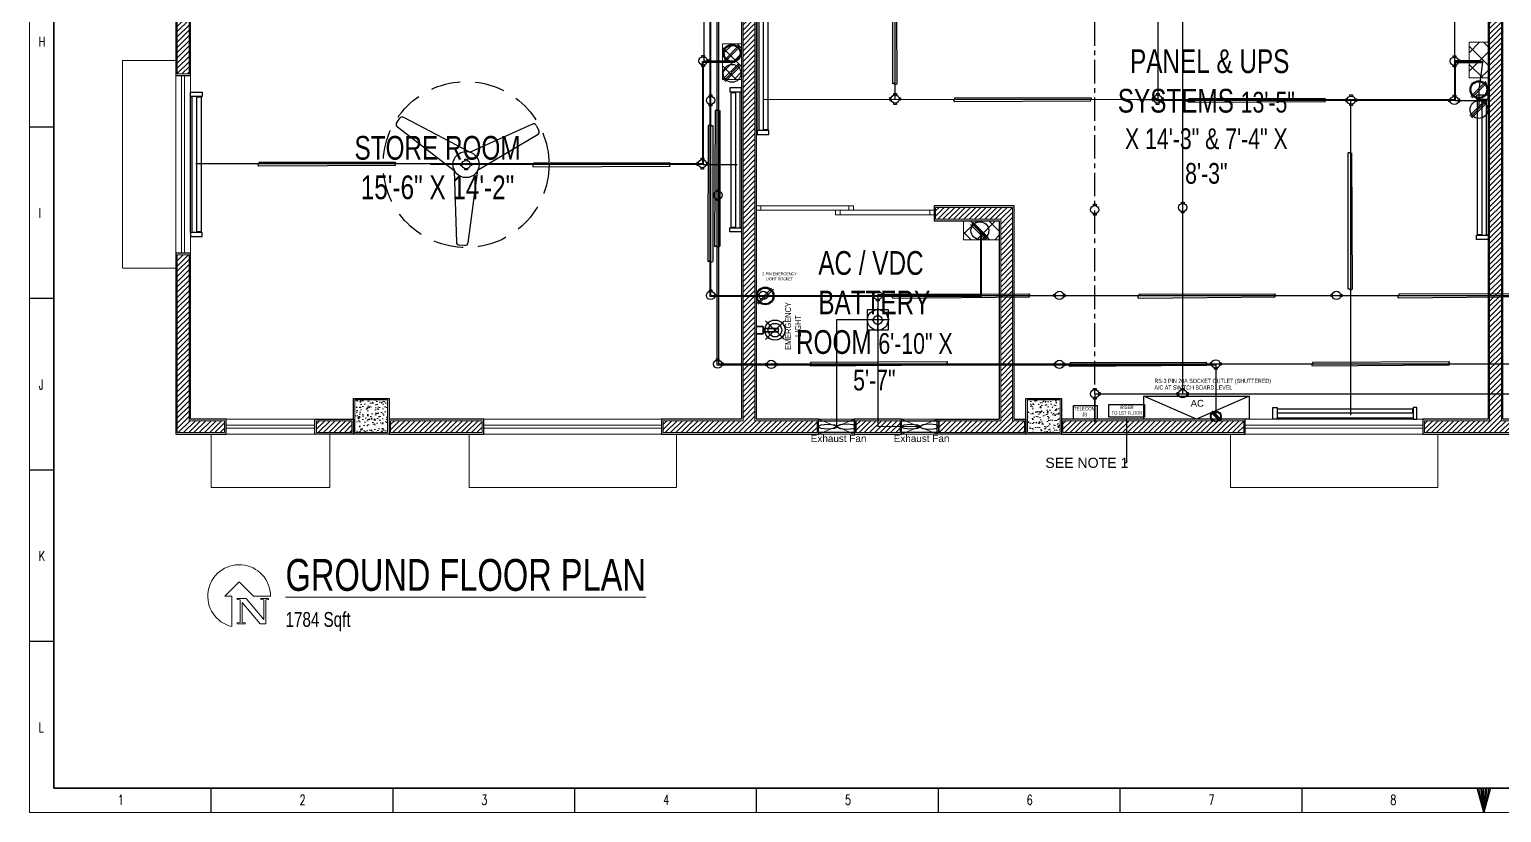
# Model space of a CAD drawing. Header units: inches. Extents: x 112 to 4169, y -2569 to 841.
# Drawn here: x 120.7 to 617.7, y 83.6 to 347.9 of the extents above; entities that cross this region are included whole.
import ezdxf
from ezdxf import colors
from ezdxf.entities.mleader import LeaderData, LeaderLine
from ezdxf.math import Vec2, Vec3

# ---------------------------------------------------------------- set-up
doc = ezdxf.new("R2010")
doc.units = ezdxf.units.IN
doc.header["$MEASUREMENT"] = 0
for name, pattern in [('Bathroom _ King & Twin$0$CENTER', [50.8, 31.75, -6.35, 6.35, -6.35]), ('DASH', [0.35, 0.25, -0.1]), ('DASHED', [0.75, 0.5, -0.25])]:
    doc.linetypes.add(name, pattern=pattern)
doc.layers.get('Defpoints').update_dxf_attribs({"lineweight": 0})
for name, color, linetype in [('Cables', 7, 'Continuous'), ('Exhaust Fans', 7, 'Continuous'), ('HVAC', 44, 'Continuous'), ('Layer 1', 7, 'Continuous'), ('Lights', 7, 'Continuous'), ('PVC Conduit and Circular Boxes', 7, 'Continuous'), ('Sockets', 7, 'Continuous'), ('wall 05', 253, 'Continuous')]:
    doc.layers.add(name, color=color, linetype=linetype)
for name, color, linetype, lineweight in [('COLUMN', 1, 'Continuous', 25), ('dim', 6, 'Continuous', 15), ('E-CF-Ceiling-Fan', 42, 'Continuous', 30), ('Glass', 5, 'Continuous', 9), ('HACTH', 8, 'Continuous', 9), ('Plaster Line', 254, 'Continuous', 15), ('Sunshed', 5, 'Continuous', 15), ('Switchboard', 30, 'Continuous', 13), ('Text', 252, 'Continuous', 15), ('Text-01', 253, 'Continuous', 15), ('WINDOW', 140, 'Continuous', 9)]:
    doc.layers.add(name, color=color, linetype=linetype, lineweight=lineweight)
doc.styles.get("Standard").update_dxf_attribs({"font": 'arial.ttf'})
doc.styles.add('Swiss721', font='swisscl.ttf')
doc.styles.add('TEG BORDER', font='txt_qlt.shx', dxfattribs={"width": 0.7, "bigfont": 'hztxt.shx'})
pattern_1 = [(45, (-121864.2342, -171118.0411), (-0.8838834765, 0.8838834765), [])]
pattern_2 = [(45, (-121864.7342, -171118.0411), (-0.8838834765, 0.8838834765), [])]

# ---------------------------------------------------------------- blocks, each defined once
blk = doc.blocks.new('C 12X12')
at = {"layer": 'HACTH'}
h = blk.add_hatch(dxfattribs=at)
h.set_pattern_fill('AR-CONC', color=256, scale=0.5, style=0)
h.set_pattern_definition([(50, (0, 0), (3.58630091, -0.313760675), [0.375, -4.125]), (355, (0, 0), (-0.69375667, 3.76096067), [0.3, -3.3]), (100.4514, (0.299, -0.026), (2.89254691, 3.44719771), [0.31870095, -3.50571056]), (46.1842, (0, 1), (5.33620524, -0.82759507), [0.5625, -6.1875]), (96.6356, (0.4447, 0.931), (4.67331353, 4.87058935), [0.47805144, -5.258565]), (351.1842, (0, 1), (4.67330973, 4.870593), [0.45, -4.95]), (21, (0.5, 0.75), (2.98453526, -2.01309445), [0.375, -4.125]), (326, (0.5, 0.75), (1.21657666, 3.62575023), [0.3, -3.3]), (71.4514, (0.7487, 0.5822), (4.20111314, 1.61265248), [0.31870095, -3.50571056]), (37.5, (0, 0), (0.060799277, 1.66446927), [0, -3.26, 0, -3.35, 0, -3.3125]), (7.5, (0, 0), (1.315347687, 1.97205856), [0, -1.91, 0, -3.185, 0, -1.2625]), (327.5, (-1.115, 0), (2.66911218, -0.112774359), [0, -1.25, 0, -3.9, 0, -5.175]), (317.5, (-1.615, 0), (2.915930847, 0.50052491), [0, -1.625, 0, -2.59, 0, -3.675])])
h.paths.add_polyline_path([(88279, -6819.5), (88279, -6808.5), (88268, -6808.5), (88268, -6819.5)])
at = {"layer": 'COLUMN'}
blk.add_lwpolyline([(88267.5, -6808), (88279.5, -6808), (88279.5, -6820), (88267.5, -6820)], close=True, dxfattribs=at)
at = {"layer": 'Plaster Line'}
blk.add_lwpolyline([(88268, -6808.5), (88279, -6808.5), (88279, -6819.5), (88268, -6819.5)], close=True, dxfattribs=at)
blk = doc.blocks.new('240 BORDER A2')
at = {"linetype": 'Continuous'}
for p, q in [((5, 415), (5, 5)), ((5, 5), (489, 5))]:
    blk.add_line(p, q, dxfattribs=at)
for p, q in [((0, 140), (5, 140)), ((0, 105), (5, 105)), ((0, 70), (5, 70)), ((0, 35), (5, 35)), ((37.12, 0), (37.12, 5)), ((74.25, 0), (74.25, 5)), ((111.38, 0), (111.38, 5)), ((148.5, 0), (148.5, 5)), ((185.63, 0), (185.63, 5)), ((222.75, 0), (222.75, 5)), ((259.88, 0), (259.88, 5)), ((297, 0), (297, 5))]:
    blk.add_line(p, q)
at = {"color": 5, "lineweight": 15}
blk.add_lwpolyline([(0, 420), (594, 420), (594, 0), (0, 0)], close=True, dxfattribs=at)
blk.add_lwpolyline([(5, 415), (589, 415), (589, 5), (5, 5)], close=True)
blk.add_lwpolyline([(297, 0), (295.66, 5), (298.34, 5), (297, 0), (296, 5), (296.33, 5), (297, 0), (296.67, 5), (297.33, 5), (297, 0), (297.67, 5), (298, 5), (297, 0)])
at = {"char_height": 2, "width": 2, "style": 'TEG BORDER'}
for s, insert, attachment_point in [('H', (1.91, 158.39), 1), ('I', (1.91, 123.39), 1), ('J', (1.91, 88.39), 1), ('K', (1.91, 53.39), 1), ('L', (1.91, 18.39), 1), ('1', (18.05, 1.59), 7), ('2', (55.17, 1.59), 7), ('3', (92.3, 1.59), 7), ('4', (129.42, 1.59), 7), ('5', (166.55, 1.59), 7), ('6', (203.67, 1.59), 7), ('7', (240.8, 1.59), 7), ('8', (277.92, 1.59), 7)]:
    blk.add_mtext(s, dxfattribs=dict(at, insert=insert, attachment_point=attachment_point))
blk = doc.blocks.new('CF')
for p, q in [((-23.84, 14.22), (-22.76, 15.89)), ((1.35, 4.29), (-21.39, 16.19)), ((-4.07, -2.11), (-23.55, 12.84)), ((1.35, 4.29), (22.9, 13.97)), ((3.87, -1.9), (24.71, 10.43)), ((24.1, 13.48), (25.01, 11.71)), ((-4.07, -2.11), (-3.33, -26.62)), ((3.87, -1.9), (0.65, -26.82)), ((-0.39, -27.76), (-2.38, -27.66))]:
    blk.add_line(p, q)
for radius in [4.48, 0.0888]:
    blk.add_circle((0, 0), radius)
for centre, radius, start, end in [((-21.93, 15.35), 0.996, 57.1351, 147.1351), ((-23.01, 13.68), 0.996, 147.1351, 237.1351), ((23.21, 13.03), 0.996, 27.1351, 117.1351), ((24.09, 11.25), 1.03, 299.2548, 26.4357), ((-2.33, -26.67), 0.996, 177.1351, 267.1351), ((-0.34, -26.77), 0.996, 267.1351, 357.1351)]:
    blk.add_arc(centre, radius, start, end)
blk = doc.blocks.new('A$C63C712C3')
at = {"ltscale": 2}
for p, q in [((40, 42), (34, 42)), ((40, 16), (34, 16)), ((1231, 42), (1237, 42)), ((1231, 16), (1237, 16))]:
    blk.add_line(p, q, dxfattribs=at)
for points in [[(35, 103), (0, 103), (0, 0), (35, 0)], [(35, 103), (1235, 103), (1235, 90), (35, 90)], [(40, 48), (1231, 48), (1231, 10), (40, 10)], [(1235, 103), (1271, 103), (1271, 0), (1235, 0)]]:
    blk.add_lwpolyline(points, close=True, dxfattribs=at)

msp = doc.modelspace()

# ---------------------------------------------------------------- hatches: boundary and pattern name
at = {"layer": 'HACTH'}
h = msp.add_hatch(dxfattribs=at)
h.set_pattern_fill('ANSI31', color=256, scale=10, style=0)
h.set_pattern_definition([(45, (-118637.9225, -172473.7355), (-0.8838834765, 0.8838834765), [])])
h.paths.add_polyline_path([(229.62, 390.86), (170.62, 390.86), (170.62, 332.86), (174.62, 332.86), (174.62, 386.86), (229.62, 386.86)])
h = msp.add_hatch(dxfattribs=at)
h.set_pattern_fill('ANSI31', color=256, scale=10, style=0)
h.set_pattern_definition(pattern_2)
h.paths.add_polyline_path([(365.62, 215.86), (365.62, 386.86), (453.62, 386.86), (453.62, 390.86), (361.62, 390.86), (361.62, 215.86), (334.62, 215.86), (334.62, 211.86), (386.62, 211.86), (386.62, 215.86), (366.12, 215.86)])
h = msp.add_hatch(dxfattribs=at)
h.set_pattern_fill('ANSI31', color=256, scale=10, style=0)
h.set_pattern_definition(pattern_1)
h.paths.add_polyline_path([(598.62, 390.86), (598.62, 386.86), (613.62, 386.86), (613.62, 215.86), (591.62, 215.86), (591.62, 211.86), (657.62, 211.86), (657.62, 215.86), (617.62, 215.86), (617.62, 390.86)])
h = msp.add_hatch(dxfattribs=at)
h.set_pattern_fill('ANSI31', color=256, scale=10, style=0)
h.set_pattern_definition(pattern_1)
h.paths.add_polyline_path([(448.62, 283.86), (448.62, 215.86), (427.62, 215.86), (427.62, 211.86), (456.62, 211.86), (456.62, 215.86), (452.62, 215.86), (452.62, 287.86), (426.62, 287.86), (426.62, 283.86)])
h = msp.add_hatch(dxfattribs=at)
h.set_pattern_fill('ANSI31', color=256, scale=10, style=0)
h.set_pattern_definition(pattern_2)
h.paths.add_polyline_path([(170.62, 215.86), (170.62, 211.86), (186.62, 211.86), (186.62, 215.86), (174.62, 215.86), (174.62, 271.86), (170.62, 271.86)])
h = msp.add_hatch(dxfattribs=at)
h.set_pattern_fill('ANSI31', color=256, scale=10, style=0)
h.set_pattern_definition([(45, (-121865.2342, -171118.0411), (-0.8838834765, 0.8838834765), [])])
h.paths.add_polyline_path([(217.62, 215.86), (217.62, 211.86), (229.62, 211.86), (229.62, 215.86)])
h = msp.add_hatch(dxfattribs=at)
h.set_pattern_fill('ANSI31', color=256, scale=10, style=0)
h.set_pattern_definition(pattern_2)
h.paths.add_polyline_path([(242.62, 215.86), (242.62, 211.86), (273.62, 211.86), (273.62, 215.86)])
h = msp.add_hatch(dxfattribs=at)
h.set_pattern_fill('ANSI31', color=256, scale=10, style=0)
h.set_pattern_definition(pattern_2)
h.paths.add_polyline_path([(399.62, 215.86), (399.62, 211.86), (414.62, 211.86), (414.62, 215.86)])
h = msp.add_hatch(dxfattribs=at)
h.set_pattern_fill('ANSI31', color=256, scale=10, style=0)
h.set_pattern_definition(pattern_1)
h.paths.add_polyline_path([(469.62, 215.86), (469.62, 211.86), (530.62, 211.86), (530.62, 215.86)])
at = {"layer": 'Switchboard'}
h = msp.add_hatch(dxfattribs=at)
h.set_pattern_fill('ANSI37', color=256, scale=35, angle=90)
h.set_pattern_definition([(135, (807.502, 68.423), (-3.093592, -3.093592), []), (225, (807.502, 68.423), (3.093592, -3.093592), [])])
h.paths.add_polyline_path([(361.12, 343.08), (354.71, 343.08), (354.71, 331.02), (361.12, 331.02)])
h = msp.add_hatch(dxfattribs=at)
h.set_pattern_fill('ANSI37', color=256, scale=35, angle=90)
h.set_pattern_definition([(135, (1059.502, 68.923), (-3.093592, -3.093592), []), (225, (1059.502, 68.923), (3.093592, -3.093592), [])])
h.paths.add_polyline_path([(613.12, 343.58), (606.71, 343.58), (606.71, 331.52), (613.12, 331.52)])
h = msp.add_hatch(dxfattribs=at)
h.set_pattern_fill('ANSI37', color=256, scale=35)
h.set_pattern_definition([(45, (173.4567, -169.4308), (-3.093592, 3.093592), []), (135, (173.4567, -169.4308), (-3.093592, -3.093592), [])])
h.paths.add_polyline_path([(448.12, 276.95), (448.12, 283.36), (436.06, 283.36), (436.06, 276.95)])

# ---------------------------------------------------------------- linework, layer by layer
for p, q in [((366.61, 257.69), (366.61, 258.56)), ((366.61, 258.56), (367.1, 258.56)), ((369.77, 258.56), (370.26, 258.56)), ((370.26, 258.56), (370.26, 257.69)), ((405.78, 258.53), (405.28, 258.53)), ((405.28, 258.53), (405.28, 257.74)), ((408.46, 258.52), (408.96, 258.52)), ((408.96, 258.52), (408.96, 257.64)), ((367.1, 257.69), (366.61, 257.69)), ((370.26, 257.69), (369.77, 257.69)), ((405.28, 257.74), (405.8, 257.74)), ((406.68, 256.3), (406.68, 256.79)), ((407.55, 256.3), (406.68, 256.3)), ((407.55, 256.79), (407.55, 256.3)), ((408.96, 257.64), (408.43, 257.64)), ((473.12, 220.97), (481.12, 220.97))]:
    msp.add_line(p, q)
for points in [[(405.63, 250), (405.29, 249.99), (405.29, 249.7), (405.63, 249.7)], [(406.97, 251.35), (406.97, 251.69), (407.26, 251.69), (407.26, 251.35)], [(408.6, 250), (408.94, 249.99), (408.94, 249.7), (408.6, 249.7)], [(406.97, 248.38), (406.97, 248.04), (407.26, 248.04), (407.26, 248.38)]]:
    msp.add_lwpolyline(points)
msp.add_lwpolyline([(481.12, 220.97), (481.12, 216.36), (473.12, 216.36), (473.12, 220.97)], close=True)
at = {"color": 1}
msp.add_lwpolyline([(485.12, 221.35), (497.12, 221.35), (497.12, 217.05), (485.12, 217.05)], close=True, dxfattribs=at)
at = {"linetype": 'DASHED', "ltscale": 20}
msp.add_circle((268.13, 302.29), 28, dxfattribs=at)
for centre, radius in [((368.43, 258.12), 1.4), ((407.12, 258.12), 1.4), ((407.12, 249.86), 1.49)]:
    msp.add_circle(centre, radius)
at = {"layer": 'Cables', "color": 1}
for p, q in [((350.46, 488.15), (350.46, 257.93)), ((348.53, 466.68), (348.37, 337.27)), ((601.74, 409.23), (601.74, 337.37)), ((348.37, 337.27), (358.95, 337.27)), ((601.74, 337.37), (610.37, 337.38)), ((611.34, 337.5), (610, 327.6)), ((610, 327.6), (610, 321.18)), ((442.09, 257.84), (442.09, 278.72)), ((350.46, 257.93), (442.09, 257.84))]:
    msp.add_line(p, q, dxfattribs=at)
at = {"layer": 'Cables', "color": 6}
for p, q in [((350.66, 488.15), (350.66, 258.14)), ((350.66, 258.14), (369.15, 258.12)), ((361.99, 258.12), (824.61, 258.12))]:
    msp.add_line(p, q, dxfattribs=at)
at = {"layer": 'Cables', "color": 142}
for p, q in [((352.77, 487.88), (352.77, 234.72)), ((353.3, 487.88), (353.3, 235.06)), ((352.77, 234.72), (521.2, 234.72)), ((353.3, 235.06), (815.24, 235.06)), ((521.2, 234.72), (521.2, 220.03)), ((521.2, 221.85), (521.2, 217.26))]:
    msp.add_line(p, q, dxfattribs=at)
at = {"layer": 'Cables', "color": 136, "linetype": 'Bathroom _ King & Twin$0$CENTER', "lineweight": 30, "ltscale": 0.25}
msp.add_line((480.33, 215.4), (480.33, 450.6), dxfattribs=at)
at = {"layer": 'Cables', "color": 3}
for p, q in [((412.94, 324.24), (412.94, 385.15)), ((501.72, 323.95), (501.72, 384.92)), ((347.89, 337.05), (358.95, 337.05)), ((347.89, 335.65), (347.89, 337.05)), ((347.89, 335.65), (347.89, 302.58)), ((348.13, 336.84), (358.95, 336.84)), ((348.13, 335.44), (348.13, 336.84)), ((348.13, 335.44), (348.13, 302.29)), ((601.74, 337.14), (601.74, 324.16)), ((601.74, 337.14), (610.95, 337.14)), ((601.9, 336.96), (610.95, 336.96)), ((601.9, 336.96), (601.9, 324.05)), ((602.05, 336.73), (610.95, 336.73)), ((602.05, 336.73), (602.05, 323.9)), ((494.75, 324.16), (368.67, 324.29)), ((601.74, 324.16), (494.75, 324.16)), ((602.05, 323.9), (501.72, 323.95)), ((566.69, 324.16), (566.69, 217.7)), ((601.9, 324.05), (566.69, 324.05)), ((602.05, 323.9), (612.78, 323.9)), ((347.89, 302.58), (176.89, 302.58)), ((348.13, 302.29), (256.13, 302.29)), ((348.13, 302.29), (359.63, 302.29)), ((441.78, 279.97), (441.78, 258.42)), ((407.12, 258.42), (441.78, 258.42)), ((407.12, 258.42), (407.12, 249.86)), ((407.12, 249.86), (393.12, 249.86)), ((393.12, 249.86), (393.12, 213.86)), ((407.12, 249.86), (407.12, 213.97)), ((407.12, 213.97), (421.39, 213.86))]:
    msp.add_line(p, q, dxfattribs=at)
at = {"layer": 'Cables', "color": 192, "lineweight": 30}
for p, q in [((510.02, 224.91), (510.02, 385.7)), ((480.41, 224.91), (480.41, 215.29)), ((480.41, 224.91), (748.42, 224.91))]:
    msp.add_line(p, q, dxfattribs=at)
at = {"layer": 'Defpoints'}
for points in [[(387.12, 216.36), (399.12, 216.36), (399.12, 211.36), (387.12, 211.36)], [(415.12, 216.36), (427.12, 216.36), (427.12, 211.36), (415.12, 211.36)]]:
    msp.add_lwpolyline(points, close=True, dxfattribs=at)
at = {"layer": 'dim'}
for points in [[(393.12, 213.86), (387.12, 216.36), (399.12, 216.36), (387.12, 211.36), (399.12, 211.36), (393.12, 213.86)], [(420.87, 213.86), (415.12, 216.36), (427.12, 216.36), (415.12, 211.36), (427.12, 211.36), (420.87, 213.86)]]:
    msp.add_lwpolyline(points, dxfattribs=at)
at = {"layer": 'Exhaust Fans'}
for points in [[(399.67, 215.86), (399.67, 211.86), (387.12, 211.86), (387.12, 215.86)], [(427.67, 215.86), (427.67, 211.86), (415.12, 211.86), (415.12, 215.86)]]:
    msp.add_lwpolyline(points, close=True, dxfattribs=at)
for centre in [(390.25, 213.86), (418.25, 213.86)]:
    msp.add_ellipse(centre, major_axis=(3.14, 0), ratio=0.260631, dxfattribs=at)
at = {"layer": 'Exhaust Fans', "extrusion": (0, 0, -1)}
for centre in [(396.53, 213.86), (424.53, 213.86)]:
    msp.add_ellipse(centre, major_axis=(-3.14, 0), ratio=0.260631, dxfattribs=at)
at = {"layer": 'Glass', "ltscale": 10}
for points in [[(172.11, 332.36), (172.11, 272.36)], [(173.11, 332.36), (173.11, 272.36)]]:
    msp.add_lwpolyline(points, dxfattribs=at)
for points in [[(217.12, 213.36), (217.12, 214.36), (187.12, 214.36), (187.12, 213.36)], [(334.12, 213.36), (334.12, 214.36), (274.12, 214.36), (274.12, 213.36)], [(591.12, 213.36), (591.12, 214.36), (531.12, 214.36), (531.12, 213.36)]]:
    msp.add_lwpolyline(points, close=True, dxfattribs=at)
at = {"layer": 'HVAC'}
for p, q in [((514.66, 216.36), (496.89, 224.19)), ((532.42, 224.19), (514.66, 216.36))]:
    msp.add_line(p, q, dxfattribs=at)
msp.add_lwpolyline([(496.89, 224.19), (532.42, 224.19), (532.42, 216.36), (496.89, 216.36)], close=True, dxfattribs=at)
at = {"layer": 'Layer 1', "color": 1}
for points in [[(372.41, 249.84), (373.15, 249.74), (373.9, 249.49), (374.55, 249.09), (375.1, 248.54), (375.5, 247.9), (375.75, 247.2), (375.84, 246.4), (375.75, 245.65), (375.5, 244.96), (375.1, 244.31), (374.55, 243.76), (373.9, 243.36), (373.15, 243.11), (372.41, 243.01), (371.66, 243.11), (370.91, 243.36), (370.27, 243.76), (369.72, 244.31), (369.32, 244.96), (369.07, 245.65), (369.02, 246.4), (369.07, 247.2), (369.32, 247.9), (369.72, 248.54), (370.27, 249.09), (370.91, 249.49), (371.66, 249.74), (372.41, 249.84)], [(369.12, 247.25), (369.32, 247.9), (369.72, 248.54), (370.22, 249.04), (370.81, 249.44), (371.46, 249.69), (372.16, 249.84)], [(369.22, 243.26), (375.6, 249.59)], [(375.6, 243.26), (369.22, 249.59)], [(372.41, 248.69), (373.01, 248.64), (373.55, 248.39), (374, 248.05), (374.4, 247.55), (374.6, 247), (374.7, 246.4), (374.6, 245.85), (374.4, 245.31), (374, 244.81), (373.55, 244.46), (373.01, 244.21), (372.41, 244.16), (371.81, 244.21), (371.26, 244.46), (370.81, 244.81), (370.41, 245.31), (370.22, 245.85), (370.12, 246.4), (370.22, 247), (370.41, 247.55), (370.81, 248.05), (371.26, 248.39), (371.81, 248.64), (372.41, 248.69)], [(372.16, 249.84), (372.96, 249.79), (373.7, 249.59), (374.4, 249.19), (374.95, 248.69), (375.4, 248.05), (375.7, 247.3), (375.84, 246.55), (375.75, 245.75), (375.55, 245.01), (375.1, 244.36), (374.6, 243.81), (373.9, 243.36), (373.2, 243.11), (372.41, 243.01)], [(366.13, 245.16), (368.42, 245.16), (368.42, 247.7), (366.13, 247.7)], [(366.13, 245.16), (366.13, 247.7)], [(366.13, 247.7), (368.42, 247.7)], [(368.42, 245.16), (366.13, 245.16)], [(368.42, 247.7), (368.42, 245.16)], [(368.42, 247), (368.42, 245.85), (373.55, 245.85)], [(368.42, 247), (373.55, 247), (368.77, 247), (368.42, 247), (368.42, 245.85)], [(373.55, 245.85), (368.42, 245.85)], [(369.12, 247.25), (369.02, 247), (369.02, 245.85)], [(372.41, 243.01), (371.61, 243.11), (370.86, 243.36), (370.22, 243.81), (369.67, 244.41), (369.27, 245.11), (369.02, 245.85)], [(373.55, 245.85), (373.55, 247)], [(373.55, 245.85), (373.55, 247)]]:
    msp.add_lwpolyline(points, dxfattribs=at)
at = {"layer": 'Lights', "color": 40}
for p, q in [((407.12, 245.92), (407.12, 253.8)), ((411.06, 249.86), (403.18, 249.86))]:
    msp.add_line(p, q, dxfattribs=at)
at = {"layer": 'Lights'}
msp.add_lwpolyline([(403.64, 253.34), (410.59, 253.34), (410.59, 246.39), (403.64, 246.39)], close=True, dxfattribs=at)
msp.add_circle((407.12, 249.86), 3.48, dxfattribs=at)
at = {"layer": 'Plaster Line'}
for points in [[(229.62, 390.86), (170.62, 390.86), (170.62, 332.86), (174.62, 332.86), (174.62, 386.86), (229.62, 386.86)], [(617.62, 390.86), (598.62, 390.86), (598.62, 386.86), (613.62, 386.86), (613.62, 215.86), (591.62, 215.86), (591.62, 211.86), (657.62, 211.86), (657.62, 215.86), (617.62, 215.86)], [(448.62, 215.86), (427.62, 215.86), (427.62, 211.86), (456.62, 211.86), (456.62, 215.86), (452.62, 215.86), (452.62, 287.86), (426.62, 287.86), (426.62, 283.86), (448.62, 283.86), (448.62, 215.86)], [(217.62, 215.86), (229.62, 215.86), (229.62, 211.86), (217.62, 211.86)], [(273.62, 215.86), (242.62, 215.86), (242.62, 211.86), (273.62, 211.86)], [(399.62, 211.86), (414.62, 211.86), (414.62, 215.86), (399.62, 215.86)], [(530.62, 215.86), (469.62, 215.86), (469.62, 211.86), (530.62, 211.86)]]:
    msp.add_lwpolyline(points, close=True, dxfattribs=at)
for points in [[(365.62, 215.86), (365.62, 386.86), (453.62, 386.86), (453.62, 390.86), (361.62, 390.86), (361.62, 215.86)], [(174.62, 215.86), (174.62, 271.86), (170.62, 271.86), (170.62, 215.86), (170.62, 211.86), (186.62, 211.86), (186.62, 215.86), (174.62, 215.86)], [(361.62, 215.86), (334.62, 215.86), (334.62, 211.86), (386.62, 211.86), (386.62, 215.86), (366.12, 215.86)], [(386.62, 215.86), (365.62, 215.86)]]:
    msp.add_lwpolyline(points, dxfattribs=at)
at = {"layer": 'PVC Conduit and Circular Boxes'}
for p, q in [((347.73, 338.61), (347.73, 339.11)), ((347.73, 339.11), (348.61, 339.11)), ((348.61, 339.11), (348.61, 338.58)), ((601.35, 338.5), (601.35, 339)), ((601.35, 339), (602.22, 339)), ((602.22, 339), (602.22, 338.47)), ((347.69, 335.44), (347.69, 335.94)), ((348.56, 335.44), (347.69, 335.44)), ((348.56, 335.94), (348.56, 335.44)), ((349.46, 337.71), (349.95, 337.71)), ((349.95, 336.83), (349.46, 336.83)), ((349.95, 337.71), (349.95, 336.83)), ((601.3, 335.33), (601.3, 335.83)), ((602.18, 335.33), (601.3, 335.33)), ((602.18, 335.83), (602.18, 335.33)), ((603.07, 337.6), (603.57, 337.6)), ((603.57, 336.72), (603.07, 336.72)), ((603.57, 337.6), (603.57, 336.72)), ((350.26, 325.34), (350.26, 325.83)), ((350.26, 325.83), (351.14, 325.83)), ((351.14, 325.83), (351.14, 325.31)), ((599.92, 323.48), (599.92, 324.36)), ((599.92, 324.36), (600.41, 324.36)), ((600.41, 323.48), (599.92, 323.48)), ((601.35, 325.26), (601.35, 325.76)), ((601.35, 325.76), (602.22, 325.76)), ((602.22, 325.76), (602.22, 325.23)), ((603.57, 324.36), (603.07, 324.36)), ((603.07, 323.48), (603.57, 323.48)), ((603.57, 323.48), (603.57, 324.36)), ((350.22, 322.17), (350.22, 322.66)), ((351.09, 322.17), (350.22, 322.17)), ((351.09, 322.66), (351.09, 322.17)), ((267.74, 303.65), (267.74, 304.14)), ((267.74, 304.14), (268.61, 304.14)), ((268.61, 304.14), (268.62, 303.62)), ((266.31, 301.87), (266.31, 302.74)), ((266.31, 302.74), (266.81, 302.74)), ((266.81, 301.87), (266.31, 301.87)), ((267.7, 300.48), (267.7, 300.97)), ((268.57, 300.48), (267.7, 300.48)), ((268.57, 300.97), (268.57, 300.48)), ((269.47, 302.74), (269.96, 302.74)), ((269.96, 302.74), (269.96, 301.87)), ((352.73, 293.29), (352.73, 293.79)), ((352.73, 293.79), (353.6, 293.79)), ((353.6, 293.79), (353.6, 293.28)), ((352.69, 290.12), (352.69, 290.62)), ((353.56, 290.12), (352.69, 290.12)), ((353.56, 290.62), (353.56, 290.12)), ((479.94, 288.41), (479.94, 288.9)), ((479.94, 288.9), (480.81, 288.9)), ((480.81, 288.9), (480.81, 288.38)), ((509.62, 289.15), (509.62, 289.64)), ((509.62, 289.64), (510.49, 289.64)), ((510.49, 289.64), (510.5, 289.12)), ((479.9, 285.24), (479.9, 285.73)), ((480.77, 285.24), (479.9, 285.24)), ((480.77, 285.73), (480.77, 285.24)), ((509.58, 285.98), (509.58, 286.47)), ((510.45, 285.98), (509.58, 285.98)), ((510.45, 286.47), (510.45, 285.98)), ((350.26, 259.49), (350.26, 259.98)), ((350.26, 259.98), (351.14, 259.98)), ((351.14, 259.98), (351.14, 259.46)), ((351.99, 258.58), (352.48, 258.58)), ((352.48, 258.58), (352.48, 257.7)), ((466.58, 258.6), (467.1, 258.61)), ((466.58, 257.73), (466.58, 258.6)), ((469.74, 258.56), (470.24, 258.56)), ((470.24, 258.56), (470.24, 257.69)), ((560.1, 258.6), (560.62, 258.61)), ((560.1, 257.73), (560.1, 258.6)), ((563.27, 258.56), (563.76, 258.56)), ((563.76, 258.56), (563.76, 257.69)), ((352.48, 257.7), (351.99, 257.7)), ((467.07, 257.73), (466.58, 257.73)), ((470.24, 257.69), (469.74, 257.69)), ((560.59, 257.73), (560.1, 257.73)), ((563.76, 257.69), (563.27, 257.69)), ((352.62, 236.28), (352.62, 236.77)), ((352.62, 236.77), (353.49, 236.77)), ((353.49, 236.77), (353.49, 236.28)), ((354.89, 234.47), (354.37, 234.47)), ((354.4, 235.34), (354.89, 235.34)), ((354.89, 235.34), (354.89, 234.47)), ((369.32, 234.4), (369.32, 235.28)), ((369.32, 235.28), (369.81, 235.28)), ((369.81, 234.4), (369.32, 234.4)), ((372.48, 235.28), (372.97, 235.28)), ((372.97, 234.4), (372.48, 234.4)), ((372.97, 235.28), (372.97, 234.4)), ((466.59, 234.41), (466.59, 235.28)), ((466.59, 235.28), (467.09, 235.28)), ((467.09, 234.41), (466.59, 234.41)), ((469.75, 235.28), (470.24, 235.28)), ((470.24, 234.41), (469.75, 234.41)), ((470.24, 235.28), (470.24, 234.41)), ((519.37, 234.6), (519.37, 235.47)), ((519.37, 235.47), (519.87, 235.47)), ((519.87, 234.6), (519.37, 234.6)), ((520.76, 233.21), (520.76, 233.71)), ((521.63, 233.71), (521.63, 233.21)), ((523.03, 234.56), (522.51, 234.55)), ((522.54, 235.43), (523.03, 235.43)), ((523.03, 235.43), (523.03, 234.56)), ((521.63, 233.21), (520.76, 233.21)), ((479.9, 226.27), (479.9, 226.77)), ((479.9, 226.77), (480.77, 226.77)), ((479.9, 223.12), (479.9, 223.61)), ((480.77, 226.77), (480.77, 226.27)), ((480.77, 223.61), (480.77, 223.12)), ((482.17, 224.46), (481.65, 224.46)), ((481.68, 225.34), (482.17, 225.34)), ((482.17, 225.34), (482.17, 224.46)), ((508.19, 224.51), (508.19, 225.38)), ((508.19, 225.38), (508.68, 225.38)), ((508.68, 224.51), (508.19, 224.51)), ((509.58, 226.27), (509.58, 226.77)), ((509.58, 226.77), (510.45, 226.77)), ((510.45, 226.77), (510.45, 226.27)), ((511.85, 224.46), (511.33, 224.46)), ((511.36, 225.34), (511.85, 225.34)), ((511.85, 225.34), (511.85, 224.46)), ((480.77, 223.12), (479.9, 223.12))]:
    msp.add_line(p, q, dxfattribs=at)
for points in [[(412.18, 375.49, -0.56347), (412.69, 375.49, 0.571886), (413.36, 375.57), (413.58, 329.49, -0.456322), (412.69, 329.49, 0.605884), (412.17, 329.49)], [(478.99, 324.82, -0.56347), (478.99, 324.31, 0.571886), (479.06, 323.64), (432.98, 323.42, -0.456322), (432.99, 324.31, 0.605884), (432.99, 324.84)], [(558.02, 324.62, -0.56347), (558.02, 324.11, 0.571886), (558.1, 323.44), (512.02, 323.22, -0.456322), (512.02, 324.11, 0.605884), (512.02, 324.64)], [(353.78, 274.72, -0.424763), (352.81, 274.58, 0.571886), (352.14, 274.51), (352.33, 320.58, -0.456322), (353.22, 320.57, 0.605884), (353.74, 320.57)], [(351.46, 269.65, -0.424763), (350.49, 269.51, 0.571886), (349.82, 269.44), (350.01, 315.52, -0.456322), (350.9, 315.51, 0.605884), (351.42, 315.5)], [(244.21, 303.12, -0.56347), (244.21, 302.62, 0.571886), (244.28, 301.95), (198.21, 301.72, -0.456322), (198.21, 302.62, 0.605884), (198.21, 303.14)], [(565.86, 306.22, -0.56347), (566.36, 306.22, 0.571886), (567.03, 306.29), (567.26, 260.22, -0.456322), (566.36, 260.22, 0.605884), (565.84, 260.22)], [(336.93, 302.87, -0.56347), (336.93, 302.36, 0.571886), (337.01, 301.69), (290.93, 301.47, -0.456322), (290.93, 302.36, 0.605884), (290.93, 302.89)], [(458.24, 258.69, -0.56347), (458.25, 258.18, 0.571886), (458.32, 257.51), (412.25, 257.13, -0.456322), (412.25, 258.02, 0.605884), (412.24, 258.55)], [(541.17, 258.69, -0.56347), (541.17, 258.18, 0.571886), (541.25, 257.51), (495.17, 257.13, -0.456322), (495.17, 258.02, 0.605884), (495.17, 258.55)], [(628.94, 258.79, -0.56347), (628.94, 258.29, 0.571886), (629.01, 257.62), (582.94, 257.23, -0.456322), (582.94, 258.13, 0.605884), (582.94, 258.65)], [(430.4, 235.81, -0.56347), (430.4, 235.3, 0.571886), (430.48, 234.63), (384.4, 234.25, -0.456322), (384.4, 235.14, 0.605884), (384.4, 235.67)], [(518, 235.66, -0.56347), (518, 235.15, 0.571886), (518.08, 234.48), (472, 234.1, -0.456322), (472, 234.99, 0.605884), (472, 235.52)], [(599.88, 235.81, -0.56347), (599.88, 235.3, 0.571886), (599.95, 234.63), (553.88, 234.25, -0.456322), (553.88, 235.14, 0.605884), (553.88, 235.67)]]:
    msp.add_lwpolyline(points, format="xyb", close=True, dxfattribs=at)
for points in [[(411.6, 324.84), (411.1, 324.83), (411.12, 323.96), (411.61, 323.96)], [(413.37, 323.09), (413.37, 322.6), (412.5, 322.6), (412.5, 323.09)], [(412.54, 325.77), (412.54, 326.26), (413.42, 326.26), (413.42, 325.74)], [(414.27, 324.86), (414.77, 324.86), (414.77, 323.99), (414.27, 323.99)], [(500.23, 324.84), (499.74, 324.83), (499.75, 323.96), (500.24, 323.96)], [(502.01, 323.09), (502.01, 322.6), (501.13, 322.6), (501.13, 323.09)], [(501.18, 325.77), (501.18, 326.26), (502.05, 326.26), (502.05, 325.74)], [(502.9, 324.86), (503.4, 324.86), (503.4, 323.99), (502.9, 323.99)], [(565.55, 324.45), (565.05, 324.44), (565.07, 323.57), (565.56, 323.57)], [(566.49, 325.38), (566.49, 325.87), (567.37, 325.87), (567.37, 325.35)], [(568.22, 324.47), (568.71, 324.47), (568.71, 323.6), (568.22, 323.6)], [(567.32, 322.7), (567.32, 322.21), (566.45, 322.21), (566.45, 322.7)], [(347.5, 303.93), (347.5, 304.42), (348.37, 304.42), (348.37, 303.9)], [(346.55, 303), (346.06, 302.99), (346.07, 302.11), (346.57, 302.12)], [(348.33, 301.25), (348.33, 300.76), (347.45, 300.76), (347.45, 301.25)], [(349.23, 303.02), (349.72, 303.02), (349.72, 302.14), (349.23, 302.14)]]:
    msp.add_lwpolyline(points, dxfattribs=at)
for centre in [(348.13, 337.27), (601.74, 337.16), (350.66, 323.99), (412.94, 324.42), (412.94, 324.42), (501.57, 324.42), (566.89, 324.03), (601.74, 323.92), (268.13, 302.3), (347.89, 302.58), (353.14, 291.96), (480.33, 287.06), (510.02, 287.8), (350.66, 258.14), (468.41, 258.12), (561.94, 258.12), (353.05, 234.95), (371.14, 234.84), (468.41, 234.85), (521.2, 235.04), (480.33, 224.94), (510.02, 224.94)]:
    msp.add_circle(centre, 1.4, dxfattribs=at)
at = {"layer": 'Sockets', "color": 3}
for p, q in [((360.3, 342.58), (355.2, 337.47)), ((360.67, 342.16), (355.57, 337.06)), ((612.37, 330.32), (607.27, 325.22)), ((612.74, 329.91), (607.64, 324.81)), ((519.56, 218.74), (522.62, 215.68)), ((519.81, 218.96), (522.87, 215.9)), ((520.06, 219.18), (523.12, 216.12))]:
    msp.add_line(p, q, dxfattribs=at)
at = {"layer": 'Sockets', "color": 5}
for p, q in [((359.94, 336.21), (354.84, 331.11)), ((360.3, 335.8), (355.2, 330.7)), ((360.67, 335.39), (355.57, 330.29)), ((612, 323.96), (606.9, 318.86)), ((612.37, 323.55), (607.27, 318.45)), ((612.74, 323.14), (607.64, 318.04)), ((438.43, 282.02), (443.53, 276.92)), ((438.84, 282.39), (443.94, 277.29)), ((439.26, 282.76), (444.36, 277.66))]:
    msp.add_line(p, q, dxfattribs=at)
at = {"layer": 'Sockets', "color": 1}
for p, q in [((371.27, 260.46), (366.38, 255.57)), ((371.85, 260.26), (366.75, 255.16))]:
    msp.add_line(p, q, dxfattribs=at)
at = {"layer": 'Sockets', "color": 3}
for centre, radius in [((357.93, 339.86), 2.99), ((357.93, 339.86), 2.67), ((610, 327.6), 2.99), ((610, 327.6), 2.67), ((521.2, 217.32), 1.79), ((521.2, 217.32), 1.56)]:
    msp.add_circle(centre, radius, dxfattribs=at)
at = {"layer": 'Sockets', "color": 5}
for centre in [(357.93, 333.08), (610, 320.83), (441.56, 280.02)]:
    msp.add_circle(centre, 2.99, dxfattribs=at)
at = {"layer": 'Sockets', "color": 1}
for radius in [2.99, 2.67]:
    msp.add_circle((369.11, 257.95), radius, dxfattribs=at)
at = {"layer": 'Sunshed', "linetype": 'DASH'}
for p, q in [((152.12, 337.36), (152.12, 267.36)), ((152.12, 337.36), (170.12, 337.36)), ((152.12, 267.36), (170.12, 267.36))]:
    msp.add_line(p, q, dxfattribs=at)
for points in [[(182.12, 211.36), (182.12, 193.36), (222.12, 193.36), (222.12, 211.36)], [(269.12, 211.36), (269.12, 193.36), (339.12, 193.36), (339.12, 211.36)], [(526.12, 211.36), (526.12, 193.36), (596.12, 193.36), (596.12, 211.36)]]:
    msp.add_lwpolyline(points, dxfattribs=at)
at = {"layer": 'Switchboard'}
for points in [[(354.71, 331.02), (354.71, 343.08), (361.12, 343.08), (361.12, 331.02)], [(606.71, 331.52), (606.71, 343.58), (613.12, 343.58), (613.12, 331.52)], [(436.06, 283.36), (448.12, 283.36), (448.12, 276.95), (436.06, 276.95)]]:
    msp.add_lwpolyline(points, close=True, dxfattribs=at)
at = {"layer": 'Text-01', "linetype": 'Continuous'}
msp.add_lwpolyline([(189.03, 146.39), (189.03, 156.68), (186.72, 156.68), (191.53, 161.49), (196.34, 156.68), (202.12, 156.68, 2.058228)], format="xyb", close=True, dxfattribs=at)
msp.add_lwpolyline([(192.58, 147.81), (193.61, 147.63), (193.61, 147.31), (190.91, 147.31), (190.91, 147.63), (191.89, 147.81), (191.89, 155.39), (190.91, 155.56), (190.91, 155.92), (193.86, 155.92), (199.82, 148.79), (199.82, 155.39), (198.83, 155.56), (198.83, 155.92), (201.41, 155.92), (201.41, 155.56), (200.56, 155.39), (200.56, 147.31), (198.62, 147.31), (192.58, 154.5), (192.58, 147.81)], dxfattribs=at)
at = {"layer": 'wall 05'}
for points in [[(230.12, 391.36), (170.12, 391.36), (170.12, 332.36), (175.12, 332.36), (175.12, 386.36), (230.12, 386.36)], [(618.12, 391.36), (598.12, 391.36), (598.12, 386.36), (613.12, 386.36), (613.12, 216.36), (591.12, 216.36), (591.12, 211.36), (658.12, 211.36), (658.12, 216.36), (618.12, 216.36)], [(217.12, 216.36), (230.12, 216.36), (230.12, 211.36), (217.12, 211.36)], [(274.12, 216.36), (242.12, 216.36), (242.12, 211.36), (274.12, 211.36)], [(399.12, 211.36), (415.12, 211.36), (415.12, 216.36), (399.12, 216.36)], [(531.12, 216.36), (469.12, 216.36), (469.12, 211.36), (531.12, 211.36)]]:
    msp.add_lwpolyline(points, close=True, dxfattribs=at)
for points in [[(366.12, 216.36), (366.12, 216.36), (366.12, 386.36), (454.12, 386.36), (454.12, 391.36), (361.12, 391.36), (361.12, 216.36)], [(453.12, 216.36), (453.12, 288.36), (426.12, 288.36), (426.12, 283.36), (448.12, 283.36), (448.12, 216.36)], [(175.12, 216.36), (175.12, 272.36), (170.12, 272.36), (170.12, 216.36)], [(170.12, 216.36), (170.12, 211.36), (187.12, 211.36), (187.12, 216.36), (175.12, 216.36)], [(361.12, 216.36), (334.12, 216.36), (334.12, 211.36), (387.12, 211.36), (387.12, 216.36), (366.12, 216.36)], [(361.12, 211.36), (387.12, 211.36), (387.12, 216.36)], [(453.12, 216.36), (457.12, 216.36), (457.12, 211.36), (427.12, 211.36), (427.12, 216.36), (448.12, 216.36)]]:
    msp.add_lwpolyline(points, dxfattribs=at)
at = {"layer": 'WINDOW', "ltscale": 10}
for points in [[(170.11, 332.36), (170.11, 272.36)], [(175.11, 332.36), (175.11, 272.36)]]:
    msp.add_lwpolyline(points, dxfattribs=at)
at = {"layer": 'WINDOW'}
for points in [[(366.12, 288.36), (367.62, 288.36), (367.62, 286.86), (366.12, 286.86)], [(366.12, 288.36), (398.87, 288.36), (398.87, 286.86), (366.12, 286.86)], [(397.37, 288.36), (398.87, 288.36), (398.87, 286.86), (397.37, 286.86)], [(392.87, 286.86), (394.37, 286.86), (394.37, 285.36), (392.87, 285.36)], [(426.12, 285.36), (392.87, 285.36), (392.87, 286.86), (426.12, 286.86)], [(424.62, 286.86), (426.12, 286.86), (426.12, 285.36), (424.62, 285.36)]]:
    msp.add_lwpolyline(points, close=True, dxfattribs=at)
at = {"layer": 'WINDOW', "ltscale": 10}
for points in [[(217.12, 211.36), (217.12, 216.36), (187.12, 216.36), (187.12, 211.36)], [(334.12, 211.36), (334.12, 216.36), (274.12, 216.36), (274.12, 211.36)], [(591.12, 211.36), (591.12, 216.36), (531.12, 216.36), (531.12, 211.36)]]:
    msp.add_lwpolyline(points, close=True, dxfattribs=at)

# ---------------------------------------------------------------- block references
at = {"xscale": 1.652949273830399, "yscale": 1.652949273830399, "zscale": 1.652949273830399}
msp.add_blockref('240 BORDER A2', (120.75, 83.63), dxfattribs=at)
at = {"layer": 'E-CF-Ceiling-Fan', "lineweight": 0, "xscale": 0.9826591356573481, "yscale": 0.9826591356573481, "zscale": 0.9826591356486393}
msp.add_blockref('CF', (268.13, 302.29), dxfattribs=at)
at = {"layer": 'HACTH'}
for p in [(-88037.38, 7031.36), (-87810.38, 7031.36)]:
    msp.add_blockref('C 12X12', p, dxfattribs=at)
at = {"layer": 'Lights', "lineweight": 0, "xscale": 0.03825769670308159, "yscale": 0.03825769671356965, "zscale": 0.03825769671681735}
for p, rotation in [((370.37, 312.47), 89.99999999999999), ((357.19, 328.17), 270), ((179.04, 278.05), 89.99999999999999), ((609.19, 325.67), 270), ((589.11, 220.29), 180)]:
    msp.add_blockref('A$C63C712C3', p, dxfattribs=dict(at, rotation=rotation))

# ---------------------------------------------------------------- texts
for p in [(384.48, 208.69), (412.48, 208.69)]:
    msp.add_text('Exhaust Fan', height=2.3967).set_placement(p)
at = {"layer": 'HVAC'}
msp.add_text('AC', height=2.316, dxfattribs=at).set_placement((512.71, 220.58))
at = {"layer": 'Sockets', "color": 3, "style": 'Swiss721'}
for s, p in [('RS-3 PIN 20A SOCKET OUTLET (SHUTTERED)', (500.49, 228.57)), ('A/C AT SWITCH BOARD LEVEL', (500.49, 226.33))]:
    msp.add_text(s, height=1.4315, dxfattribs=at).set_placement(p)
at = {"layer": 'Text', "char_height": 8, "width": 62.6303, "attachment_point": 2, "style": 'Swiss721'}
for s, insert in [(' PANEL & UPS SYSTEMS {\\H0.875x;13\'-5" X 14\'-3" & 7\'-4" X 8\'-3" }', (518.01, 341.18)), ('STORE ROOM\\P15\'-6" X 14\'-2"', (258.5, 311.95))]:
    msp.add_mtext(s, dxfattribs=dict(at, insert=insert))
at = {"layer": 'Text', "color": 9, "insert": (405.94, 273.09), "char_height": 8, "width": 63.1303, "attachment_point": 2, "style": 'Swiss721'}
msp.add_mtext('AC / VDC  BATTERY ROOM {\\H0.875x;6\'-10" X 5\'-7"}', dxfattribs=at)
at = {"layer": 'Text', "color": 4, "insert": (373.92, 265.93), "char_height": 1, "width": 12.2818, "attachment_point": 2, "style": 'Swiss721'}
msp.add_mtext('2-PIN EMERGENCY LIGHT SOCKET', dxfattribs=at)
at = {"layer": 'Text', "color": 4, "insert": (375.83, 247.81), "char_height": 2, "width": 15.6576, "attachment_point": 2, "rotation": 90, "style": 'Swiss721'}
msp.add_mtext('EMERGENCY LIGHT ', dxfattribs=at)
at = {"layer": 'Text', "color": 0, "insert": (476.94, 220.54), "char_height": 1.2, "width": 9.3945, "attachment_point": 2, "style": 'Swiss721'}
msp.add_mtext('TELECOM \\PJB', dxfattribs=at)
at = {"layer": 'Text', "color": 1, "insert": (491.23, 220.98), "char_height": 1.155, "width": 12.0563, "attachment_point": 2, "style": 'Swiss721'}
msp.add_mtext('RISER\\PTO 1ST FLOOR', dxfattribs=at)
at = {"layer": 'Text-01', "insert": (207.2, 169.19), "char_height": 10.7333, "width": 176.7295, "attachment_point": 1, "style": 'Swiss721'}
msp.add_mtext('{\\LGROUND FLOOR PLAN\\H0.4658x;\\l  \\P1784 Sqft}', dxfattribs=at)

# ---------------------------------------------------------------- leaders
ml = msp.add_multileader_mtext('Standard')
ml.set_content('SEE NOTE 1', color=256)
ml.set_leader_properties()
ml.build(insert=Vec2(0, 0))
ml.multileader.update_dxf_attribs({"dogleg_length": 0.36, "arrow_head_size": 1.5})
ctx = ml.context
ctx.base_point, ctx.char_height, ctx.arrow_head_size, ctx.landing_gap_size, ctx.plane_origin = Vec3(463.57, 201.63), 3.408, 1.5, 0.09, Vec3(491.07, 217.05)
notes = []
notes.append((ctx, [(0, (1, 1, 0), (491.07, 201.63), (-1, 0), 0.36, [(0, [(491.07, 217.05)], 0, [])])]))
ctx.mtext.insert, ctx.mtext.flow_direction = Vec3(463.66, 203.36), 5
for ctx, leaders in notes:
    for number, flags, end, landing, length, lines in leaders:
        leader = LeaderData()
        leader.index, (leader.has_last_leader_line, leader.has_dogleg_vector, leader.attachment_direction) = number, flags
        leader.last_leader_point, leader.dogleg_vector, leader.dogleg_length = Vec3(end), Vec3(landing), length
        for number, points, colour, breaks in lines:
            line = LeaderLine()
            line.index, line.vertices, line.color, line.breaks = number, Vec3.list(points), colors.encode_raw_color(colour), breaks
            leader.lines.append(line)
        ctx.leaders.append(leader)

doc.saveas('drawing.dxf')
